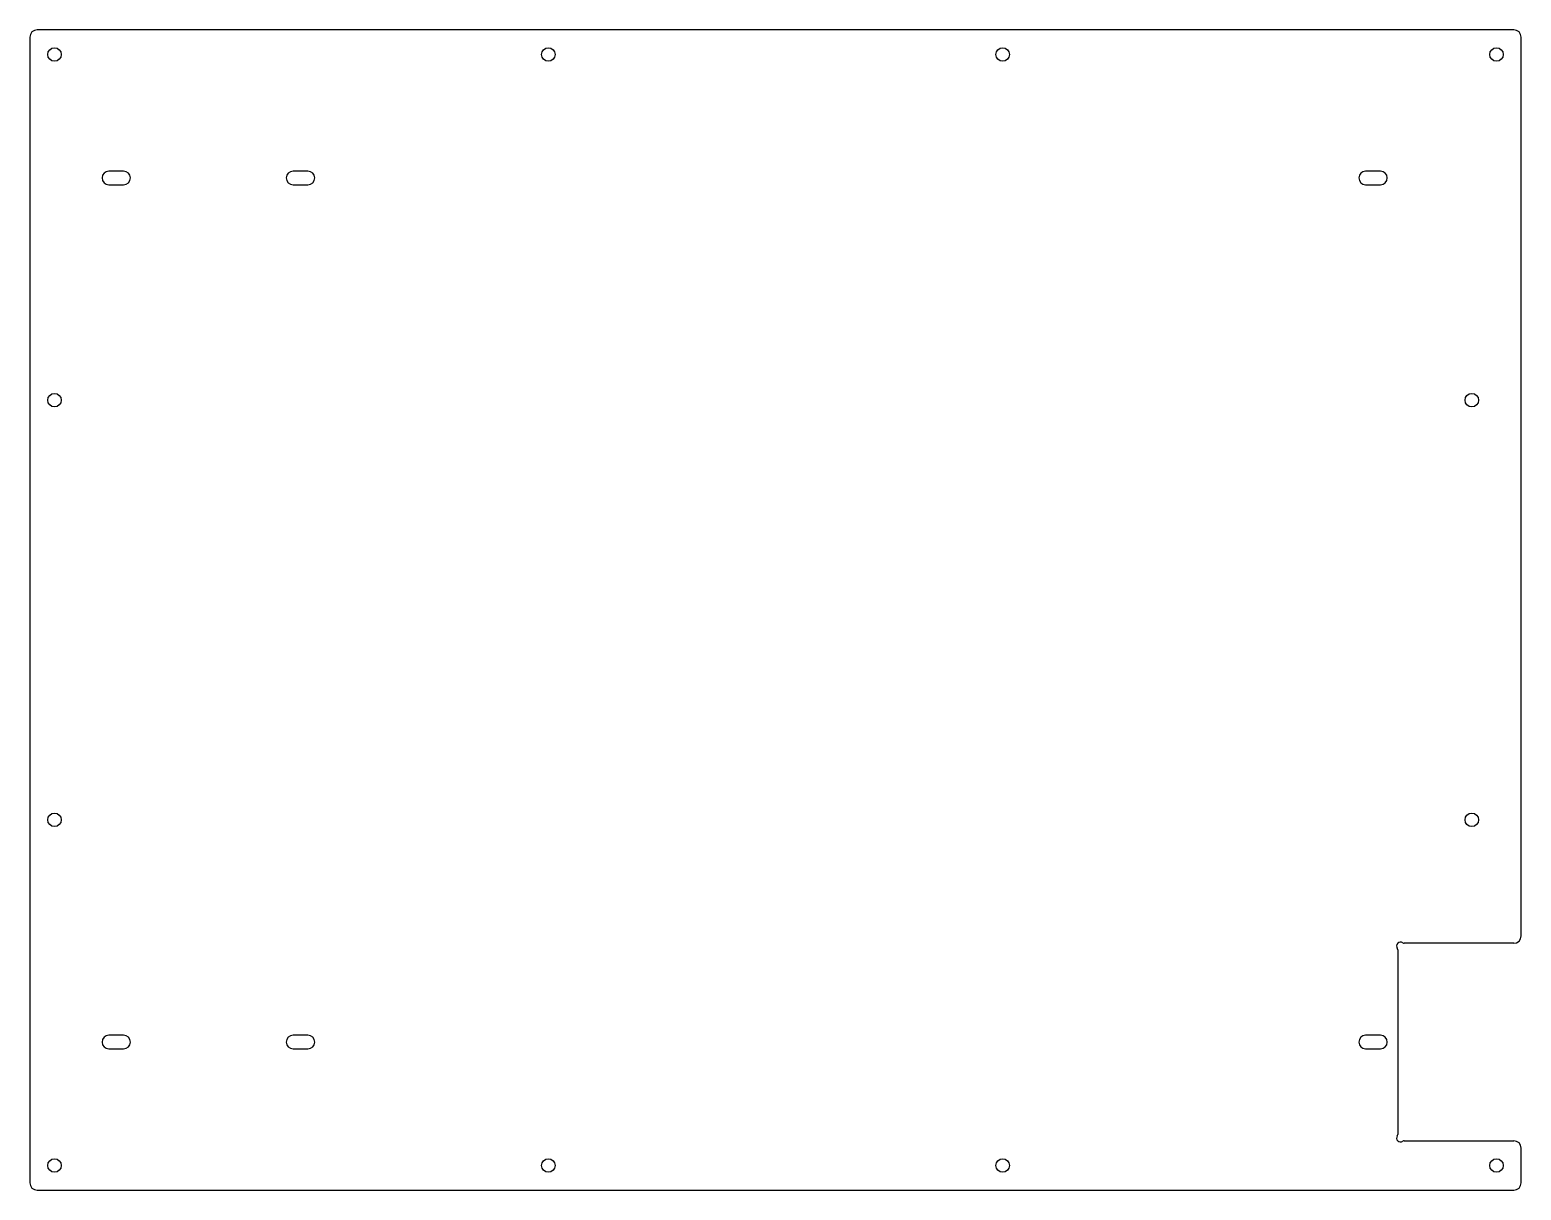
# Model space of a CAD drawing. Header units: millimetres. Extents: x 0 to 604, y 0 to 470.
import ezdxf

# ---------------------------------------------------------------- set-up
doc = ezdxf.new("R2010")
doc.units = ezdxf.units.MM

msp = doc.modelspace()

# ---------------------------------------------------------------- linework, layer by layer
at = {"color": 7, "linetype": 'Continuous', "lineweight": 25}
for p, q in [((0, 467), (0, 3)), ((601, 470), (3, 470)), ((604, 103), (604, 467)), ((38, 412.75), (32, 412.75)), ((112.62, 412.75), (106.62, 412.75)), ((547, 412.75), (541, 412.75)), ((32, 407.25), (38, 407.25)), ((106.62, 407.25), (112.62, 407.25)), ((541, 407.25), (547, 407.25)), ((554, 97.4), (554, 22.6)), ((601, 100), (556.6, 100)), ((38, 62.75), (32, 62.75)), ((112.62, 62.75), (106.62, 62.75)), ((547, 62.75), (541, 62.75)), ((32, 57.25), (38, 57.25)), ((106.62, 57.25), (112.62, 57.25)), ((541, 57.25), (547, 57.25)), ((556.6, 20), (601, 20)), ((604, 3), (604, 17)), ((3, 0), (601, 0))]:
    msp.add_line(p, q, dxfattribs=at)
for centre in [(10, 460), (210, 460), (394, 460), (594, 460), (10, 320), (584, 320), (10, 150), (584, 150), (10, 10), (210, 10), (394, 10), (594, 10)]:
    msp.add_circle(centre, 2.75, dxfattribs=at)
for centre, radius, start, end in [((3, 467), 3, 90, 180), ((601, 467), 3, 360, 90), ((32, 410), 2.75, 90, 270), ((38, 410), 2.75, 270, 90), ((106.62, 410), 2.75, 90, 270), ((112.62, 410), 2.75, 270, 90), ((541, 410), 2.75, 90, 270), ((547, 410), 2.75, 270, 90), ((601, 103), 3, 270, 0), ((555.12, 98.88), 1.59, 55.11506, 214.88494), ((553, 97.4), 1, 0, 34.88494), ((556.6, 101), 1, 235.11506, 270), ((32, 60), 2.75, 90, 270), ((38, 60), 2.75, 270, 90), ((106.62, 60), 2.75, 90, 270), ((112.62, 60), 2.75, 270, 90), ((541, 60), 2.75, 90, 270), ((547, 60), 2.75, 270, 90), ((555.12, 21.12), 1.59, 145.11506, 304.88494), ((553, 22.6), 1, 325.11506, 0), ((556.6, 19), 1, 90, 124.88494), ((601, 17), 3, 0, 90), ((3, 3), 3, 180, 270), ((601, 3), 3, 270, 0)]:
    msp.add_arc(centre, radius, start, end, dxfattribs=at)

doc.saveas('drawing.dxf')
